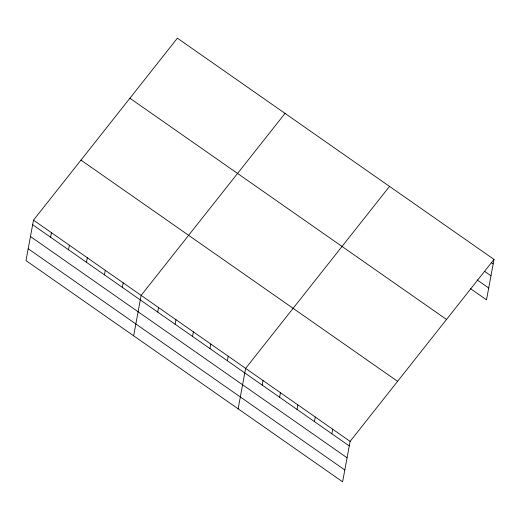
<?xml version="1.0" encoding="UTF-8"?>
<svg xmlns="http://www.w3.org/2000/svg" width="520" height="520" viewBox="0 0 520 520"><rect width="100%" height="100%" fill="white"/><g stroke="black" fill="none" stroke-linecap="round" stroke-linejoin="round"><path stroke-width="0.78" d="M33.495 220.155L26 260.592L342.615 481.825L350.11 441.382L494 259.409L177.385 38.175L33.495 220.155L350.11 441.382M50.596 237.237L51.434 232.687M68.536 249.775L69.381 245.225M86.476 262.314L87.321 257.764M104.416 274.846L105.261 270.296M122.356 287.385L123.201 282.834M133.647 335.81L141.141 295.373L285.038 113.392M157.716 312.091L158.555 307.541M175.13 324.259L175.968 319.709M192.543 336.427L193.388 331.877M209.957 348.589L210.802 344.045M227.37 360.757L228.215 356.213M238.134 408.818L245.629 368.381L389.519 186.4M262.197 385.093L263.042 380.549M279.611 397.26L280.456 392.71M297.024 409.428L297.869 404.879M314.438 421.597L315.283 417.047M331.851 433.765L332.696 429.215M494 259.409L486.506 299.845L470.379 288.581M491.225 262.606L493.155 263.959M484.51 271.297L490.965 275.802M477.094 279.89L488.703 288.002M129.903 98.228L446.518 319.462M80.977 160.102L397.592 381.335M32.649 224.698L349.265 445.933M30.459 236.548L347.068 457.776M28.197 248.749L344.812 469.982"/></g></svg>
